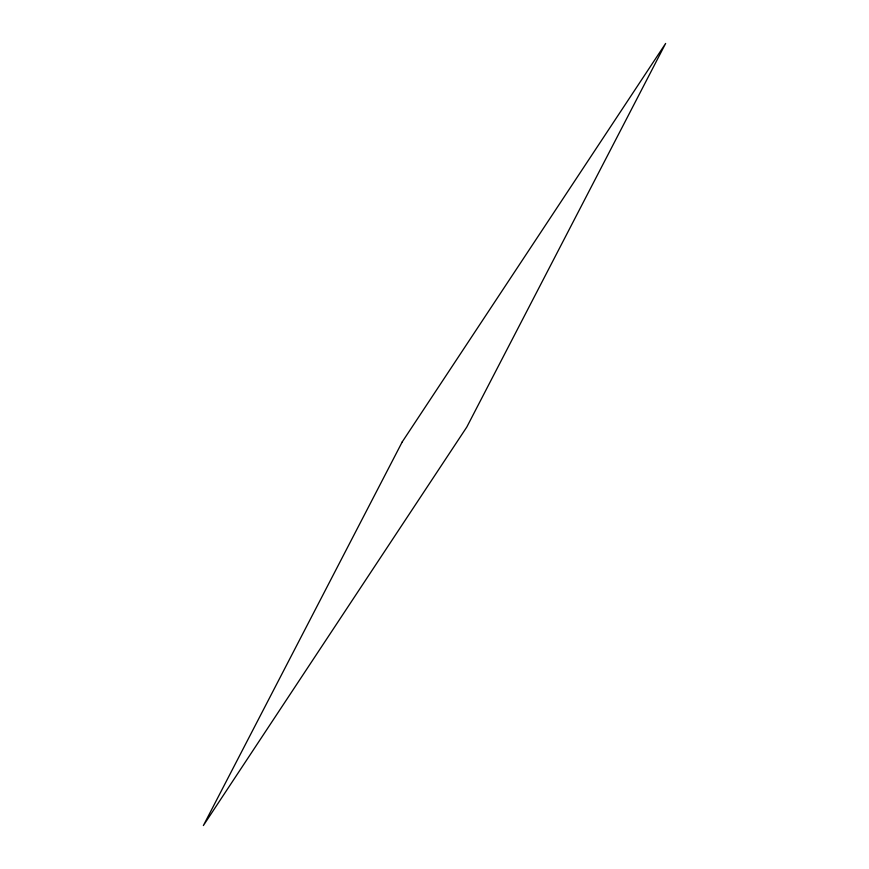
<?xml version="1.0" encoding="UTF-8"?>
<svg xmlns="http://www.w3.org/2000/svg" width="869" height="869" viewBox="0 0 869 869"><rect width="100%" height="100%" fill="white"/><g stroke="black" fill="none" stroke-linecap="round" stroke-linejoin="round"><path stroke-width="1.3" d="M402.238 441.887L203.368 825.55L466.762 427.113L665.632 43.45L402.238 441.887"/></g></svg>
